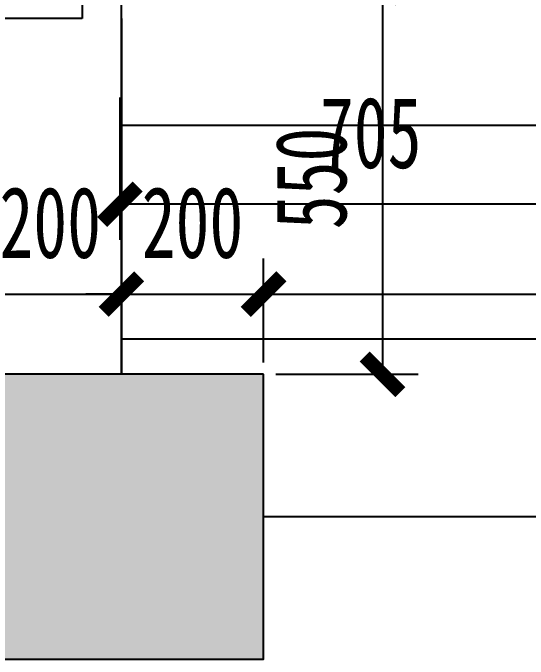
# Model space of a CAD drawing. Header units: millimetres. Extents: x -133666 to 880576, y -269375 to 86941.
# Drawn here: x -32657 to -31932, y -150167 to -149259 of the extents above; entities that cross this region are included whole.
import ezdxf

# ---------------------------------------------------------------- set-up
doc = ezdxf.new("R2010")
doc.units = ezdxf.units.MM
doc.header["$LTSCALE"] = 1000
doc.layers.get('0').update_dxf_attribs({"linetype": 'CONTINUOUS'})
doc.layers.get('Defpoints').update_dxf_attribs({"color": 6, "linetype": 'CONTINUOUS'})
for name, color, linetype in [('A-土建墙（含管井、立管）', 6, 'CONTINUOUS'), ('A-土建柱', 6, 'CONTINUOUS'), ('A-土建柱填充', 251, 'CONTINUOUS'), ('A-新隔墙尺寸', 5, 'CONTINUOUS'), ('F-地坪填充', 250, 'CONTINUOUS'), ('P-家具尺寸', 5, 'CONTINUOUS'), ('W-尺寸', 5, 'CONTINUOUS')]:
    doc.layers.add(name, color=color, linetype=linetype)
doc.styles.add('DIM', font='', dxfattribs={"width": 0.7})
doc.styles.get('DIM').set_extended_font_data('SimSun')
doc.dimstyles.new('50', dxfattribs={"dimscale": 50, "dimtxt": 2, "dimasz": 1, "dimexe": 1, "dimexo": 1, "dimgap": 1, "dimtad": 1, "dimdec": 0, "dimzin": 0, "dimdsep": 46, "dimtxsty": 'DIM', "dimblk": 'ARCHTICK', "dimcen": 0, "dimclrd": 5, "dimclre": 5, "dimclrt": 35, "dimadec": 0, "dimazin": 0, "dimtfac": 0.5, "dimtdec": 0, "dimtix": 1, "dimtmove": 2, "dimatfit": 2, "dimldrblk": 'A', "dimfxl": 0, "dimtolj": 1, "dimtzin": 0, "dimlwd": -1, "dimlwe": -1, "dimarcsym": 0})

# ---------------------------------------------------------------- blocks, each defined once
blk = doc.blocks.new('_ArchTick')
at = {"color": 0, "linetype": 'ByBlock', "const_width": 0.4}
blk.add_lwpolyline([(-0.5, -0.5), (0.5, 0.5)], dxfattribs=at)
blk = doc.blocks.new('*D506')
at = {"layer": 'Defpoints', "color": 0}
for p in [(-32704.14, -150166.6), (-32504.14, -150166.6), (-32704.14, -151966.6)]:
    blk.add_point(p, dxfattribs=at)
at = {"layer": 'W-尺寸', "color": 5}
for p, q in [((-32704.14, -151666.6), (-32704.14, -152016.6)), ((-32504.14, -151666.6), (-32504.14, -152016.6)), ((-32704.14, -151966.6), (-32754.14, -151966.6)), ((-32504.14, -151966.6), (-32704.14, -151966.6)), ((-32504.14, -151966.6), (-32454.14, -151966.6))]:
    blk.add_line(p, q, dxfattribs=at)
at = {"layer": 'W-尺寸', "color": 5, "xscale": 50, "yscale": 50, "zscale": 50}
blk.add_blockref('_ArchTick', (-32704.14, -151966.6), dxfattribs=at)
at = {"layer": 'W-尺寸', "color": 5, "xscale": 50, "yscale": 50, "zscale": 50, "rotation": 180}
blk.add_blockref('_ArchTick', (-32504.14, -151966.6), dxfattribs=at)
at = {"layer": 'W-尺寸', "color": 35, "insert": (-32604.14, -151866.6), "char_height": 100, "attachment_point": 5, "style": 'DIM'}
blk.add_mtext('\\A1;200', dxfattribs=at)
blk = doc.blocks.new('A')
for p, q in [((-1.435, 1.148), (-1.09, 1.437)), ((-1.09, 1.437), (0, 0)), ((-1.435, 1.148), (-0.369, 0)), ((-0.369, 0), (-2.127, 0)), ((-1.435, -1.148), (-0.369, 0)), ((-1.09, -1.437), (0, 0)), ((-1.435, -1.148), (-1.09, -1.437))]:
    blk.add_line(p, q)
for points in [[(-1.435, 1.148), (-1.09, 1.437), (-0.369, 0), (0, 0)], [(-1.435, -1.148), (-1.09, -1.437), (-0.369, 0), (0, 0)]]:
    blk.add_solid(points)
blk = doc.blocks.new('*D671')
at = {"layer": 'Defpoints', "color": 0}
for p in [(-30904.14, -17972.78), (-32504.14, -150166.6), (-32504.14, -152366.6)]:
    blk.add_point(p, dxfattribs=at)
at = {"layer": 'W-尺寸', "color": 5}
for p, q in [((-32504.14, -152066.6), (-32504.14, -152416.6)), ((-30904.14, -152066.6), (-30904.14, -152416.6)), ((-30904.14, -152366.6), (-32504.14, -152366.6))]:
    blk.add_line(p, q, dxfattribs=at)
at = {"layer": 'W-尺寸', "color": 5, "xscale": 50, "yscale": 50, "zscale": 50, "rotation": 180}
blk.add_blockref('_ArchTick', (-32504.14, -152366.6), dxfattribs=at)
at = {"layer": 'W-尺寸', "color": 5, "xscale": 50, "yscale": 50, "zscale": 50}
blk.add_blockref('_ArchTick', (-30904.14, -152366.6), dxfattribs=at)
at = {"layer": 'W-尺寸', "color": 35, "insert": (-31704.14, -152266.6), "char_height": 100, "attachment_point": 5, "style": 'DIM'}
blk.add_mtext('\\A1;1600', dxfattribs=at)
blk = doc.blocks.new('*D592')
at = {"layer": 'A-新隔墙尺寸', "color": 5, "ltscale": 0.15}
for p, q in [((-32304.14, -149750.04), (-32304.14, -149603.88)), ((-30904.14, -149750.04), (-30904.14, -149603.88)), ((-32304.14, -149653.88), (-30904.14, -149653.88))]:
    blk.add_line(p, q, dxfattribs=at)
at = {"layer": 'Defpoints', "color": 0, "ltscale": 0.15}
for p in [(-30904.14, -149653.88), (-32304.14, -149800.04), (-30904.14, -149800.04)]:
    blk.add_point(p, dxfattribs=at)
at = {"layer": 'A-新隔墙尺寸', "color": 5, "ltscale": 0.15, "xscale": 50, "yscale": 50, "zscale": 50, "rotation": 180}
blk.add_blockref('_ArchTick', (-32304.14, -149653.88), dxfattribs=at)
at = {"layer": 'A-新隔墙尺寸', "color": 5, "ltscale": 0.15, "xscale": 50, "yscale": 50, "zscale": 50}
blk.add_blockref('_ArchTick', (-30904.14, -149653.88), dxfattribs=at)
at = {"layer": 'A-新隔墙尺寸', "color": 35, "ltscale": 0.15, "insert": (-31604.14, -149553.88), "char_height": 100, "attachment_point": 5, "style": 'DIM'}
blk.add_mtext('\\A1;1400', dxfattribs=at)
blk = doc.blocks.new('*D723')
at = {"layer": 'A-新隔墙尺寸', "color": 5, "ltscale": 0.15}
for p, q in [((-32704.14, -149716.6), (-32704.14, -149603.88)), ((-32504.14, -149716.6), (-32504.14, -149603.88)), ((-32704.14, -149653.88), (-32754.14, -149653.88)), ((-32704.14, -149653.88), (-32504.14, -149653.88)), ((-32504.14, -149653.88), (-32454.14, -149653.88))]:
    blk.add_line(p, q, dxfattribs=at)
at = {"layer": 'Defpoints', "color": 0, "ltscale": 0.15}
for p in [(-32504.14, -149653.88), (-32704.14, -149766.6), (-32504.14, -149766.6)]:
    blk.add_point(p, dxfattribs=at)
at = {"layer": 'A-新隔墙尺寸', "color": 5, "ltscale": 0.15, "xscale": 50, "yscale": 50, "zscale": 50}
blk.add_blockref('_ArchTick', (-32704.14, -149653.88), dxfattribs=at)
at = {"layer": 'A-新隔墙尺寸', "color": 5, "ltscale": 0.15, "xscale": 50, "yscale": 50, "zscale": 50, "rotation": 180}
blk.add_blockref('_ArchTick', (-32504.14, -149653.88), dxfattribs=at)
at = {"layer": 'A-新隔墙尺寸', "color": 35, "ltscale": 0.15, "insert": (-32604.14, -149553.88), "char_height": 100, "attachment_point": 5, "style": 'DIM'}
blk.add_mtext('\\A1;200', dxfattribs=at)
blk = doc.blocks.new('*D724')
at = {"layer": 'A-新隔墙尺寸', "color": 5, "ltscale": 0.15}
for p, q in [((-32504.14, -149716.6), (-32504.14, -149603.88)), ((-32304.14, -149720.43), (-32304.14, -149603.88)), ((-32504.14, -149653.88), (-32554.14, -149653.88)), ((-32504.14, -149653.88), (-32304.14, -149653.88)), ((-32304.14, -149653.88), (-32254.14, -149653.88))]:
    blk.add_line(p, q, dxfattribs=at)
at = {"layer": 'Defpoints', "color": 0, "ltscale": 0.15}
for p in [(-32304.14, -149653.88), (-32504.14, -149766.6), (-32304.14, -149770.43)]:
    blk.add_point(p, dxfattribs=at)
at = {"layer": 'A-新隔墙尺寸', "color": 5, "ltscale": 0.15, "xscale": 50, "yscale": 50, "zscale": 50}
blk.add_blockref('_ArchTick', (-32504.14, -149653.88), dxfattribs=at)
at = {"layer": 'A-新隔墙尺寸', "color": 5, "ltscale": 0.15, "xscale": 50, "yscale": 50, "zscale": 50, "rotation": 180}
blk.add_blockref('_ArchTick', (-32304.14, -149653.88), dxfattribs=at)
at = {"layer": 'A-新隔墙尺寸', "color": 35, "ltscale": 0.15, "insert": (-32404.14, -149553.88), "char_height": 100, "attachment_point": 5, "style": 'DIM'}
blk.add_mtext('\\A1;200', dxfattribs=at)
blk = doc.blocks.new('*D641')
at = {"layer": 'Defpoints', "color": 0, "ltscale": 0.15}
for p in [(-31801.11, -149181.06), (-32506.14, -149325.37), (-32506.14, -149527.73)]:
    blk.add_point(p, dxfattribs=at)
at = {"layer": 'P-家具尺寸', "color": 5, "ltscale": 0.15}
for p, q in [((-32506.14, -149377.73), (-32506.14, -149577.73)), ((-31801.11, -149377.73), (-31801.11, -149577.73)), ((-31801.11, -149527.73), (-32506.14, -149527.73))]:
    blk.add_line(p, q, dxfattribs=at)
at = {"layer": 'P-家具尺寸', "color": 5, "ltscale": 0.15, "xscale": 50, "yscale": 50, "zscale": 50, "rotation": 180}
blk.add_blockref('_ArchTick', (-32506.14, -149527.73), dxfattribs=at)
at = {"layer": 'P-家具尺寸', "color": 5, "ltscale": 0.15, "xscale": 50, "yscale": 50, "zscale": 50}
blk.add_blockref('_ArchTick', (-31801.11, -149527.73), dxfattribs=at)
at = {"layer": 'P-家具尺寸', "color": 35, "ltscale": 0.15, "insert": (-32153.63, -149427.73), "char_height": 100, "attachment_point": 5, "style": 'DIM'}
blk.add_mtext('\\A1;705', dxfattribs=at)
blk = doc.blocks.new('*D645')
at = {"layer": 'A-新隔墙尺寸', "color": 5, "ltscale": 0.15}
for p, q in [((-32286.96, -149216.35), (-32086.96, -149216.35)), ((-32136.96, -149216.35), (-32136.96, -149766.6)), ((-32286.96, -149766.6), (-32086.96, -149766.6))]:
    blk.add_line(p, q, dxfattribs=at)
at = {"layer": 'Defpoints', "color": 0, "ltscale": 0.15}
for p in [(-32444.06, -149216.35), (-32444.06, -149766.6), (-32136.96, -149766.6)]:
    blk.add_point(p, dxfattribs=at)
at = {"layer": 'A-新隔墙尺寸', "color": 5, "ltscale": 0.15, "xscale": 50, "yscale": 50, "zscale": 50}
for p, rotation in [((-32136.96, -149216.35), 90), ((-32136.96, -149766.6), 270)]:
    blk.add_blockref('_ArchTick', p, dxfattribs=dict(at, rotation=rotation))
at = {"layer": 'A-新隔墙尺寸', "color": 35, "ltscale": 0.15, "insert": (-32236.96, -149491.47), "char_height": 100, "attachment_point": 5, "rotation": 90, "style": 'DIM'}
blk.add_mtext('\\A1;550', dxfattribs=at)

msp = doc.modelspace()

# ---------------------------------------------------------------- hatches: boundary and pattern name
at = {"layer": 'A-土建柱填充'}
h = msp.add_hatch(color=256, dxfattribs=at)
h.dxf.hatch_style = 1
h.paths.add_polyline_path([(-32704.14, -149766.6), (-32704.14, -150166.6), (-32304.14, -150166.6), (-32304.14, -149766.6)])

# ---------------------------------------------------------------- linework, layer by layer
at = {"layer": 'A-土建墙（含管井、立管）', "color": 6}
for p, q in [((-32504.14, -149266.6), (-32504.14, -149766.6)), ((-30904.14, -149966.6), (-32304.14, -149966.6))]:
    msp.add_line(p, q, dxfattribs=at)
for points in [[(-32504.14, -149216.35), (-32504.14, -149216.35), (-32559.19, -149216.35), (-32559.19, -149266.6)], [(-32504.14, -149766.6), (-32504.14, -149216.6)], [(-32559.19, -149266.6), (-32704.14, -149266.6), (-32704.14, -149966.6)]]:
    msp.add_lwpolyline(points, dxfattribs=at)
at = {"layer": 'A-土建柱'}
msp.add_lwpolyline([(-32304.14, -149766.6), (-32704.14, -149766.6), (-32704.14, -150166.6), (-32304.14, -150166.6), (-32304.14, -149766.6)], dxfattribs=at)
at = {"layer": 'F-地坪填充', "ltscale": 0.15}
for p, q in [((-32504.14, -149416.72), (-30904.14, -149416.72)), ((-32504.14, -149716.72), (-30904.14, -149716.72))]:
    msp.add_line(p, q, dxfattribs=at)

# ---------------------------------------------------------------- dimensions: what is measured, and where the dimension line sits
at = {"layer": 'A-新隔墙尺寸', "color": 0, "ltscale": 0.15}
dim = msp.add_linear_dim(base=(-32136.96, -149766.6), p1=(-32444.06, -149216.35), p2=(-32444.06, -149766.6), angle=90, dimstyle='50', override={"dimfxl": 3}, dxfattribs=at)
dim.commit()
dim.dimension.update_dxf_attribs({"geometry": '*D645', "text_midpoint": (-32236.96, -149491.47)})
at = {"layer": 'A-新隔墙尺寸', "color": 1, "ltscale": 0.15}
for base, p1, p2, picture, middle in [((-32504.14, -149653.88), (-32704.14, -149766.6), (-32504.14, -149766.6), '*D723', (-32604.14, -149553.88)), ((-32304.14, -149653.88), (-32504.14, -149766.6), (-32304.14, -149770.43), '*D724', (-32404.14, -149553.88)), ((-30904.14, -149653.88), (-32304.14, -149800.04), (-30904.14, -149800.04), '*D592', (-31604.14, -149553.88))]:
    dim = msp.add_linear_dim(base=base, p1=p1, p2=p2, dimstyle='50', override={"dimfxl": 4}, dxfattribs=at)
    dim.commit()
    dim.dimension.update_dxf_attribs({"geometry": picture, "text_midpoint": middle})
at = {"layer": 'P-家具尺寸', "color": 0, "ltscale": 0.15}
dim = msp.add_linear_dim(base=(-32506.14, -149527.73), p1=(-31801.11, -149181.06), p2=(-32506.14, -149325.37), dimstyle='50', override={"dimfxl": 3}, dxfattribs=at)
dim.commit()
dim.dimension.update_dxf_attribs({"geometry": '*D641', "text_midpoint": (-32153.63, -149427.73)})
at = {"layer": 'W-尺寸'}
for base, p1, p2, picture, middle in [((-32504.14, -152366.6), (-30904.14, -17972.78), (-32504.14, -150166.6), '*D671', (-31704.14, -152266.6)), ((-32704.14, -151966.6), (-32504.14, -150166.6), (-32704.14, -150166.6), '*D506', (-32604.14, -151866.6))]:
    dim = msp.add_linear_dim(base=base, p1=p1, p2=p2, angle=180, dimstyle='50', dxfattribs=at)
    dim.commit()
    dim.dimension.update_dxf_attribs({"geometry": picture, "text_midpoint": middle})

doc.saveas('drawing.dxf')
